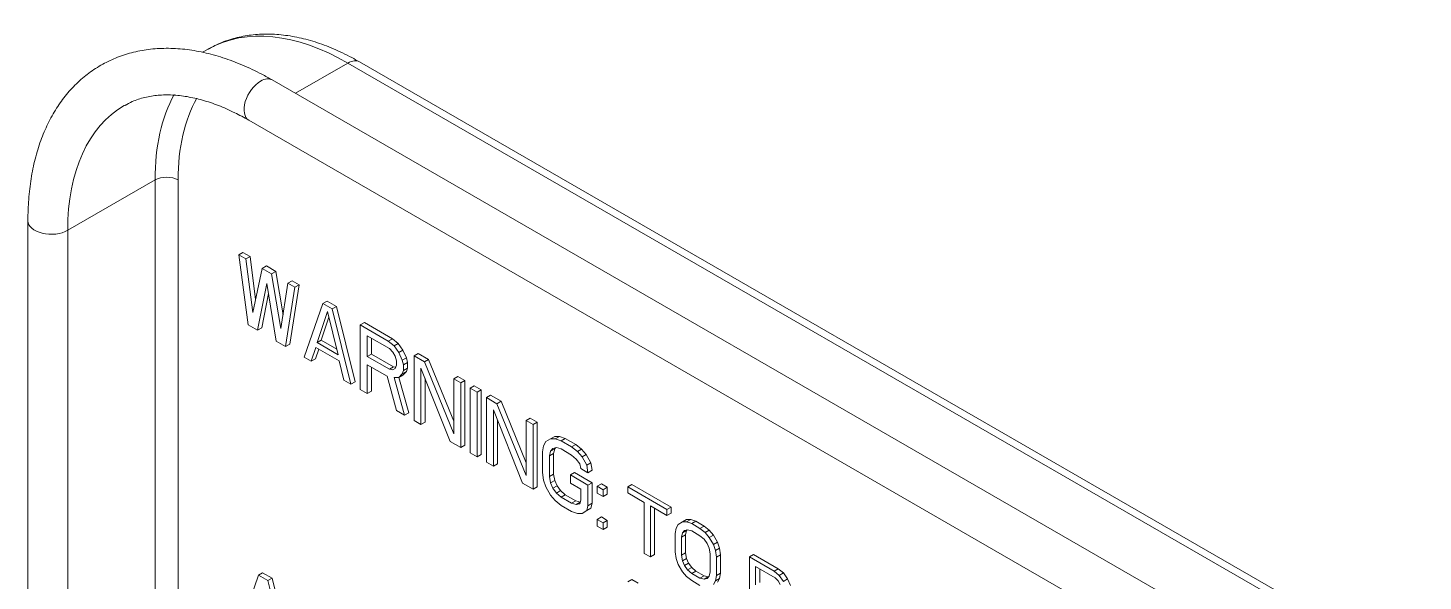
# Model space of a CAD drawing. Header units: millimetres. Extents: x 1920 to 4820, y 310 to 2320.
# Drawn here: x 4529.7 to 4589.6, y 1547.8 to 1571.6 of the extents above; entities that cross this region are included whole.
import ezdxf

# ---------------------------------------------------------------- set-up
doc = ezdxf.new("R2010")
doc.units = ezdxf.units.MM
doc.layers.add('core', color=7, linetype='Continuous', lineweight=20)

msp = doc.modelspace()

# ---------------------------------------------------------------- linework, layer by layer
at = {"layer": 'core'}
for p, q in [((4537.427, 1570.66), (4537.196, 1570.526)), ((4647.589, 1510.266), (4543.927, 1570.115)), ((4543.427, 1570.065), (4541.175, 1568.765)), ((4647.089, 1510.216), (4543.427, 1570.065)), ((4632.528, 1516.022), (4540.18, 1569.339)), ((4539.18, 1567.607), (4631.528, 1514.29)), ((4535.154, 1565.044), (4531.406, 1562.88)), ((4535.154, 1529.935), (4535.154, 1565.044)), ((4536.144, 1565.044), (4536.144, 1529.935)), ((4529.699, 1563.288), (4529.699, 1528.179)), ((4531.406, 1562.88), (4531.406, 1527.771)), ((4538.751, 1561.824), (4538.927, 1561.926)), ((4538.751, 1561.824), (4539.051, 1561.651)), ((4539.151, 1558.817), (4538.751, 1561.824)), ((4538.927, 1561.926), (4539.228, 1561.753)), ((4539.051, 1561.651), (4539.228, 1561.753)), ((4539.469, 1559.907), (4539.228, 1561.753)), ((4539.051, 1561.651), (4539.352, 1559.351)), ((4539.352, 1559.351), (4539.752, 1561.246)), ((4539.752, 1561.246), (4539.929, 1561.348)), ((4539.752, 1561.246), (4540.153, 1561.015)), ((4539.929, 1561.348), (4540.33, 1561.117)), ((4540.153, 1561.015), (4540.33, 1561.117)), ((4540.646, 1559.256), (4540.33, 1561.117)), ((4539.953, 1560.599), (4539.552, 1558.586)), ((4540.353, 1558.123), (4539.953, 1560.599)), ((4540.153, 1561.015), (4540.554, 1558.657)), ((4540.554, 1558.657), (4540.854, 1560.61)), ((4540.854, 1560.61), (4541.031, 1560.712)), ((4540.854, 1560.61), (4541.155, 1560.436)), ((4540.931, 1557.994), (4541.332, 1560.538)), ((4541.031, 1560.712), (4541.332, 1560.538)), ((4541.155, 1560.436), (4541.332, 1560.538)), ((4539.729, 1558.688), (4540.023, 1560.165)), ((4541.155, 1560.436), (4540.754, 1557.892)), ((4541.555, 1557.429), (4542.357, 1559.742)), ((4542.557, 1559.39), (4542.106, 1558.056)), ((4542.357, 1559.742), (4542.534, 1559.844)), ((4542.357, 1559.742), (4542.758, 1559.511)), ((4542.534, 1559.844), (4542.934, 1559.613)), ((4543.008, 1557.535), (4542.557, 1559.39)), ((4542.758, 1559.511), (4542.934, 1559.613)), ((4542.758, 1559.511), (4543.559, 1556.272)), ((4543.736, 1556.374), (4542.934, 1559.613)), ((4539.552, 1558.586), (4539.151, 1558.817)), ((4542.283, 1558.158), (4542.617, 1559.145)), ((4543.96, 1558.817), (4544.136, 1558.919)), ((4543.96, 1558.817), (4545.162, 1558.123)), ((4543.96, 1556.041), (4543.96, 1558.817)), ((4544.136, 1558.919), (4545.339, 1558.225)), ((4539.552, 1558.586), (4539.729, 1558.688)), ((4540.754, 1557.892), (4540.353, 1558.123)), ((4542.106, 1558.056), (4542.283, 1558.158)), ((4542.283, 1558.158), (4542.95, 1557.773)), ((4544.26, 1558.348), (4544.26, 1557.462)), ((4545.212, 1557.799), (4544.26, 1558.348)), ((4544.437, 1558.246), (4544.437, 1557.564)), ((4545.162, 1558.123), (4545.339, 1558.225)), ((4545.162, 1558.123), (4545.412, 1557.919)), ((4545.589, 1558.021), (4545.339, 1558.225)), ((4540.754, 1557.892), (4540.931, 1557.994)), ((4542.056, 1557.849), (4541.856, 1557.255)), ((4542.033, 1557.357), (4542.175, 1557.78)), ((4543.058, 1557.27), (4542.056, 1557.849)), ((4542.106, 1558.056), (4543.008, 1557.535)), ((4544.26, 1557.462), (4544.437, 1557.564)), ((4544.437, 1557.564), (4545.389, 1557.015)), ((4545.362, 1557.653), (4545.212, 1557.799)), ((4545.462, 1557.477), (4545.362, 1557.653)), ((4545.412, 1557.919), (4545.589, 1558.021)), ((4545.412, 1557.919), (4545.613, 1557.626)), ((4545.789, 1557.728), (4545.589, 1558.021)), ((4545.613, 1557.626), (4545.789, 1557.728)), ((4545.613, 1557.626), (4545.763, 1557.303)), ((4545.94, 1557.405), (4545.789, 1557.728)), ((4546.264, 1557.487), (4546.44, 1557.589)), ((4546.44, 1557.589), (4546.891, 1557.329)), ((4541.856, 1557.255), (4541.555, 1557.429)), ((4541.856, 1557.255), (4542.033, 1557.357)), ((4543.258, 1556.446), (4543.058, 1557.27)), ((4544.26, 1557.462), (4545.212, 1556.913)), ((4544.26, 1557.108), (4544.26, 1555.867)), ((4545.112, 1556.616), (4544.26, 1557.108)), ((4544.437, 1557.006), (4544.437, 1555.969)), ((4545.212, 1556.913), (4545.389, 1557.015)), ((4545.212, 1556.913), (4545.362, 1556.885)), ((4545.362, 1556.885), (4545.462, 1556.945)), ((4545.48, 1556.998), (4545.389, 1557.015)), ((4545.512, 1557.271), (4545.462, 1557.477)), ((4545.462, 1556.945), (4545.512, 1557.094)), ((4545.512, 1557.094), (4545.512, 1557.271)), ((4545.763, 1557.303), (4545.94, 1557.405)), ((4545.763, 1557.303), (4545.813, 1557.097)), ((4545.813, 1557.097), (4545.99, 1557.199)), ((4545.813, 1557.097), (4545.813, 1556.861)), ((4545.813, 1556.861), (4545.99, 1556.963)), ((4545.99, 1557.199), (4545.94, 1557.405)), ((4545.94, 1556.815), (4545.99, 1556.963)), ((4545.99, 1557.199), (4545.99, 1556.963)), ((4546.264, 1557.487), (4546.714, 1557.227)), ((4546.264, 1554.711), (4546.264, 1557.487)), ((4546.564, 1556.959), (4546.564, 1554.537)), ((4547.816, 1553.814), (4546.564, 1556.959)), ((4546.714, 1557.227), (4546.891, 1557.329)), ((4546.714, 1557.227), (4547.967, 1554.141)), ((4547.967, 1554.679), (4546.891, 1557.329)), ((4543.559, 1556.272), (4543.258, 1556.446)), ((4543.559, 1556.272), (4543.736, 1556.374)), ((4545.512, 1555.144), (4545.112, 1556.616)), ((4545.613, 1556.563), (4545.412, 1556.561)), ((4545.412, 1556.561), (4545.863, 1554.942)), ((4545.763, 1556.713), (4545.613, 1556.563)), ((4545.613, 1556.563), (4545.789, 1556.665)), ((4546.04, 1555.044), (4545.616, 1556.565)), ((4545.813, 1556.861), (4545.763, 1556.713)), ((4545.763, 1556.713), (4545.94, 1556.815)), ((4545.789, 1556.665), (4545.94, 1556.815)), ((4546.741, 1556.515), (4546.741, 1554.639)), ((4547.967, 1556.504), (4548.143, 1556.606)), ((4547.967, 1556.504), (4548.267, 1556.33)), ((4547.967, 1554.141), (4547.967, 1556.504)), ((4548.143, 1556.606), (4548.444, 1556.432)), ((4548.267, 1556.33), (4548.444, 1556.432)), ((4548.267, 1556.33), (4548.267, 1553.554)), ((4548.444, 1556.432), (4548.444, 1553.656)), ((4544.26, 1555.867), (4543.96, 1556.041)), ((4544.26, 1555.867), (4544.437, 1555.969)), ((4548.668, 1556.099), (4548.845, 1556.201)), ((4548.668, 1556.099), (4548.968, 1555.925)), ((4548.668, 1553.323), (4548.668, 1556.099)), ((4548.845, 1556.201), (4549.145, 1556.027)), ((4548.968, 1555.925), (4549.145, 1556.027)), ((4548.968, 1555.925), (4548.968, 1553.149)), ((4549.145, 1556.027), (4549.145, 1553.251)), ((4549.369, 1555.694), (4549.546, 1555.796)), ((4549.546, 1555.796), (4549.997, 1555.536)), ((4545.863, 1554.942), (4545.512, 1555.144)), ((4549.369, 1555.694), (4549.82, 1555.434)), ((4549.369, 1552.918), (4549.369, 1555.694)), ((4549.67, 1555.166), (4549.67, 1552.744)), ((4550.922, 1552.021), (4549.67, 1555.166)), ((4549.82, 1555.434), (4549.997, 1555.536)), ((4549.82, 1555.434), (4551.072, 1552.348)), ((4551.072, 1552.886), (4549.997, 1555.536)), ((4545.863, 1554.942), (4546.04, 1555.044)), ((4546.564, 1554.537), (4546.264, 1554.711)), ((4546.564, 1554.537), (4546.741, 1554.639)), ((4549.846, 1554.722), (4549.846, 1552.846)), ((4551.072, 1554.711), (4551.249, 1554.813)), ((4551.072, 1554.711), (4551.372, 1554.537)), ((4551.072, 1552.348), (4551.072, 1554.711)), ((4551.249, 1554.813), (4551.549, 1554.639)), ((4551.372, 1554.537), (4551.549, 1554.639)), ((4551.372, 1554.537), (4551.372, 1551.761)), ((4551.549, 1554.639), (4551.549, 1551.863)), ((4551.923, 1553.806), (4552.124, 1553.926)), ((4552.124, 1553.926), (4552.301, 1554.028)), ((4552.124, 1553.926), (4552.324, 1553.929)), ((4552.501, 1554.031), (4552.301, 1554.028)), ((4552.324, 1553.929), (4552.501, 1554.031)), ((4552.324, 1553.929), (4552.575, 1553.843)), ((4552.751, 1553.945), (4552.501, 1554.031)), ((4552.575, 1553.843), (4552.751, 1553.945)), ((4552.751, 1553.945), (4553.202, 1553.685)), ((4548.267, 1553.554), (4547.816, 1553.814)), ((4548.267, 1553.554), (4548.444, 1553.656)), ((4548.968, 1553.149), (4548.668, 1553.323)), ((4551.773, 1553.361), (4551.823, 1553.627)), ((4551.773, 1552.475), (4551.773, 1553.361)), ((4551.823, 1553.627), (4551.923, 1553.806)), ((4552.124, 1553.395), (4552.074, 1553.187)), ((4552.224, 1553.514), (4552.124, 1553.395)), ((4552.124, 1553.395), (4552.301, 1553.497)), ((4552.374, 1553.545), (4552.224, 1553.514)), ((4552.25, 1553.289), (4552.301, 1553.497)), ((4552.301, 1553.497), (4552.334, 1553.537)), ((4552.575, 1553.489), (4552.374, 1553.545)), ((4552.575, 1553.843), (4553.025, 1553.583)), ((4553.025, 1553.228), (4552.575, 1553.489)), ((4553.025, 1553.583), (4553.202, 1553.685)), ((4553.025, 1553.583), (4553.276, 1553.379)), ((4553.453, 1553.481), (4553.202, 1553.685)), ((4553.276, 1553.379), (4553.453, 1553.481)), ((4553.276, 1553.379), (4553.476, 1553.145)), ((4553.653, 1553.247), (4553.453, 1553.481)), ((4548.968, 1553.149), (4549.145, 1553.251)), ((4549.67, 1552.744), (4549.369, 1552.918)), ((4549.67, 1552.744), (4549.846, 1552.846)), ((4552.074, 1553.187), (4552.25, 1553.289)), ((4552.074, 1553.187), (4552.074, 1552.301)), ((4552.25, 1553.289), (4552.25, 1552.403)), ((4553.226, 1553.054), (4553.025, 1553.228)), ((4553.376, 1552.849), (4553.226, 1553.054)), ((4553.426, 1552.643), (4553.376, 1552.849)), ((4553.476, 1553.145), (4553.653, 1553.247)), ((4553.476, 1553.145), (4553.676, 1552.793)), ((4553.853, 1552.896), (4553.653, 1553.247)), ((4553.676, 1552.793), (4553.853, 1552.896)), ((4553.676, 1552.793), (4553.727, 1552.469)), ((4553.903, 1552.571), (4553.853, 1552.896)), ((4551.823, 1552.151), (4551.773, 1552.475)), ((4551.923, 1551.856), (4551.823, 1552.151)), ((4552.074, 1552.301), (4552.25, 1552.403)), ((4552.074, 1552.301), (4552.124, 1552.036)), ((4552.124, 1552.036), (4552.301, 1552.138)), ((4552.301, 1552.138), (4552.25, 1552.403)), ((4552.401, 1551.903), (4552.301, 1552.138)), ((4552.975, 1552.371), (4553.152, 1552.473)), ((4552.975, 1552.371), (4553.727, 1551.938)), ((4552.975, 1552.017), (4552.975, 1552.371)), ((4553.152, 1552.473), (4553.903, 1552.04)), ((4553.727, 1552.469), (4553.426, 1552.643)), ((4553.727, 1552.469), (4553.903, 1552.571)), ((4551.372, 1551.761), (4550.922, 1552.021)), ((4551.372, 1551.761), (4551.549, 1551.863)), ((4552.124, 1551.505), (4551.923, 1551.856)), ((4552.124, 1552.036), (4552.224, 1551.801)), ((4552.224, 1551.801), (4552.401, 1551.903)), ((4552.224, 1551.801), (4552.374, 1551.596)), ((4552.374, 1551.596), (4552.551, 1551.698)), ((4552.374, 1551.596), (4552.575, 1551.421)), ((4552.551, 1551.698), (4552.401, 1551.903)), ((4552.751, 1551.524), (4552.551, 1551.698)), ((4552.575, 1551.421), (4552.751, 1551.524)), ((4552.751, 1551.524), (4553.202, 1551.263)), ((4553.426, 1551.757), (4552.975, 1552.017)), ((4553.426, 1551.284), (4553.426, 1551.757)), ((4553.727, 1551.938), (4553.903, 1552.04)), ((4553.727, 1551.938), (4553.727, 1551.052)), ((4553.903, 1552.04), (4553.903, 1551.154)), ((4554.127, 1551.884), (4554.304, 1551.986)), ((4554.127, 1551.588), (4554.127, 1551.884)), ((4554.127, 1551.884), (4554.378, 1551.739)), ((4554.378, 1551.444), (4554.127, 1551.588)), ((4554.304, 1551.986), (4554.554, 1551.841)), ((4554.378, 1551.739), (4554.554, 1551.841)), ((4554.378, 1551.739), (4554.378, 1551.444)), ((4554.378, 1551.444), (4554.554, 1551.546)), ((4554.554, 1551.841), (4554.554, 1551.546)), ((4555.438, 1551.863), (4555.615, 1551.965)), ((4555.438, 1551.863), (4557.118, 1550.894)), ((4555.438, 1551.603), (4555.438, 1551.863)), ((4556.145, 1551.194), (4555.438, 1551.603)), ((4555.615, 1551.965), (4557.294, 1550.996)), ((4552.324, 1551.271), (4552.124, 1551.505)), ((4552.575, 1551.067), (4552.324, 1551.271)), ((4552.575, 1551.421), (4553.025, 1551.161)), ((4553.025, 1550.807), (4552.575, 1551.067)), ((4553.025, 1551.161), (4553.202, 1551.263)), ((4553.025, 1551.161), (4553.226, 1551.105)), ((4553.4, 1551.207), (4553.202, 1551.263)), ((4553.226, 1551.105), (4553.399, 1551.205)), ((4553.226, 1551.105), (4553.376, 1551.136)), ((4553.376, 1551.136), (4553.426, 1551.284)), ((4553.653, 1550.826), (4553.853, 1550.946)), ((4553.727, 1551.052), (4553.676, 1550.844)), ((4553.676, 1550.844), (4553.853, 1550.946)), ((4553.727, 1551.052), (4553.903, 1551.154)), ((4553.853, 1550.946), (4553.903, 1551.154)), ((4556.145, 1549.005), (4556.145, 1551.194)), ((4556.411, 1551.041), (4556.411, 1548.852)), ((4557.118, 1550.633), (4556.411, 1551.041)), ((4556.587, 1550.939), (4556.587, 1548.954)), ((4557.118, 1550.894), (4557.294, 1550.996)), ((4557.294, 1550.996), (4557.294, 1550.735)), ((4553.276, 1550.721), (4553.025, 1550.807)), ((4553.476, 1550.724), (4553.276, 1550.721)), ((4553.676, 1550.844), (4553.476, 1550.724)), ((4553.476, 1550.724), (4553.653, 1550.826)), ((4554.127, 1550.466), (4554.304, 1550.568)), ((4554.127, 1550.171), (4554.127, 1550.466)), ((4554.127, 1550.466), (4554.378, 1550.321)), ((4554.304, 1550.568), (4554.554, 1550.423)), ((4554.378, 1550.321), (4554.554, 1550.423)), ((4554.378, 1550.321), (4554.378, 1550.026)), ((4554.554, 1550.423), (4554.554, 1550.128)), ((4557.118, 1550.894), (4557.118, 1550.633)), ((4557.118, 1550.633), (4557.294, 1550.735)), ((4557.604, 1550.248), (4557.781, 1550.354)), ((4557.781, 1550.354), (4557.957, 1550.457)), ((4557.781, 1550.354), (4557.957, 1550.357)), ((4557.957, 1550.357), (4558.134, 1550.459)), ((4558.134, 1550.459), (4557.957, 1550.457)), ((4557.957, 1550.357), (4558.178, 1550.281)), ((4558.355, 1550.383), (4558.134, 1550.459)), ((4558.178, 1550.281), (4558.355, 1550.383)), ((4558.355, 1550.383), (4558.709, 1550.179)), ((4554.378, 1550.026), (4554.127, 1550.171)), ((4554.378, 1550.026), (4554.554, 1550.128)), ((4557.471, 1549.856), (4557.515, 1550.091)), ((4557.471, 1549.074), (4557.471, 1549.856)), ((4557.515, 1550.091), (4557.604, 1550.248)), ((4557.781, 1549.885), (4557.736, 1549.702)), ((4557.736, 1549.702), (4557.913, 1549.805)), ((4557.869, 1549.991), (4557.781, 1549.885)), ((4557.781, 1549.885), (4557.957, 1549.987)), ((4558.002, 1550.018), (4557.869, 1549.991)), ((4557.913, 1549.805), (4557.957, 1549.987)), ((4557.913, 1549.805), (4557.913, 1549.023)), ((4557.957, 1549.987), (4557.98, 1550.014)), ((4558.178, 1549.968), (4558.002, 1550.018)), ((4558.178, 1550.281), (4558.532, 1550.077)), ((4558.532, 1549.764), (4558.178, 1549.968)), ((4558.532, 1550.077), (4558.709, 1550.179)), ((4558.532, 1550.077), (4558.753, 1549.897)), ((4558.709, 1549.61), (4558.532, 1549.764)), ((4558.93, 1549.999), (4558.709, 1550.179)), ((4558.753, 1549.897), (4558.93, 1549.999)), ((4558.753, 1549.897), (4558.93, 1549.691)), ((4559.106, 1549.793), (4558.93, 1549.999)), ((4558.93, 1549.691), (4559.106, 1549.793)), ((4559.283, 1549.483), (4559.106, 1549.793)), ((4557.736, 1549.702), (4557.736, 1548.921)), ((4558.841, 1549.429), (4558.709, 1549.61)), ((4558.93, 1549.222), (4558.841, 1549.429)), ((4558.93, 1549.691), (4559.106, 1549.381)), ((4558.974, 1548.988), (4558.93, 1549.222)), ((4559.106, 1549.381), (4559.283, 1549.483)), ((4559.106, 1549.381), (4559.195, 1549.121)), ((4559.195, 1549.121), (4559.372, 1549.223)), ((4559.195, 1549.121), (4559.239, 1548.835)), ((4559.372, 1549.223), (4559.283, 1549.483)), ((4559.416, 1548.937), (4559.372, 1549.223)), ((4556.411, 1548.852), (4556.145, 1549.005)), ((4556.411, 1548.852), (4556.587, 1548.954)), ((4557.515, 1548.788), (4557.471, 1549.074)), ((4557.604, 1548.528), (4557.515, 1548.788)), ((4557.781, 1548.218), (4557.604, 1548.528)), ((4557.736, 1548.921), (4557.913, 1549.023)), ((4557.736, 1548.921), (4557.781, 1548.687)), ((4557.781, 1548.687), (4557.957, 1548.789)), ((4557.781, 1548.687), (4557.869, 1548.479)), ((4557.869, 1548.479), (4558.046, 1548.581)), ((4557.957, 1548.789), (4557.913, 1549.023)), ((4558.046, 1548.581), (4557.957, 1548.789)), ((4558.178, 1548.401), (4558.046, 1548.581)), ((4558.974, 1548.206), (4558.974, 1548.988)), ((4559.239, 1548.835), (4559.416, 1548.937)), ((4559.239, 1548.835), (4559.239, 1548.053)), ((4559.416, 1548.937), (4559.416, 1548.155)), ((4560.653, 1548.852), (4560.83, 1548.954)), ((4560.653, 1548.852), (4561.714, 1548.24)), ((4560.653, 1546.403), (4560.653, 1548.852)), ((4560.83, 1548.954), (4561.891, 1548.342)), ((4538.793, 1545.756), (4539.594, 1548.069)), ((4539.594, 1548.069), (4539.771, 1548.171)), ((4539.594, 1548.069), (4539.995, 1547.838)), ((4539.771, 1548.171), (4540.172, 1547.94)), ((4539.995, 1547.838), (4540.172, 1547.94)), ((4540.973, 1544.701), (4540.172, 1547.94)), ((4557.957, 1548.011), (4557.781, 1548.218)), ((4557.869, 1548.479), (4558.002, 1548.299)), ((4558.178, 1547.832), (4557.957, 1548.011)), ((4558.002, 1548.299), (4558.178, 1548.401)), ((4558.002, 1548.299), (4558.178, 1548.144)), ((4558.355, 1548.246), (4558.178, 1548.401)), ((4558.178, 1548.144), (4558.355, 1548.246)), ((4558.178, 1548.144), (4558.532, 1547.94)), ((4558.355, 1548.246), (4558.709, 1548.042)), ((4558.532, 1547.94), (4558.709, 1548.042)), ((4558.532, 1547.94), (4558.709, 1547.89)), ((4558.885, 1547.992), (4558.709, 1548.042)), ((4558.709, 1547.89), (4558.885, 1547.992)), ((4558.841, 1547.918), (4558.93, 1548.023)), ((4558.908, 1547.997), (4558.885, 1547.992)), ((4558.93, 1548.023), (4558.974, 1548.206)), ((4559.239, 1548.053), (4559.195, 1547.818)), ((4559.195, 1547.818), (4559.372, 1547.92)), ((4559.239, 1548.053), (4559.416, 1548.155)), ((4559.283, 1547.763), (4559.372, 1547.92)), ((4559.372, 1547.92), (4559.416, 1548.155)), ((4560.918, 1548.439), (4560.918, 1547.657)), ((4561.758, 1547.954), (4560.918, 1548.439)), ((4561.095, 1548.337), (4561.095, 1547.759)), ((4561.714, 1548.24), (4561.891, 1548.342)), ((4561.714, 1548.24), (4561.935, 1548.06)), ((4561.891, 1547.825), (4561.758, 1547.954)), ((4562.112, 1548.162), (4561.891, 1548.342)), ((4561.935, 1548.06), (4562.112, 1548.162)), ((4561.935, 1548.06), (4562.112, 1547.802)), ((4562.288, 1547.904), (4562.112, 1548.162)), ((4539.995, 1547.838), (4540.796, 1544.599)), ((4555.438, 1547.781), (4555.615, 1547.883)), ((4555.615, 1547.883), (4555.88, 1547.73)), ((4558.532, 1547.628), (4558.178, 1547.832)), ((4558.709, 1547.89), (4558.841, 1547.918)), ((4559.195, 1547.818), (4559.106, 1547.661)), ((4561.979, 1547.67), (4561.891, 1547.825)), ((4562.112, 1547.802), (4562.288, 1547.904)), ((4562.421, 1547.619), (4562.288, 1547.904))]:
    msp.add_line(p, q, dxfattribs=at)
for centre, major_axis, start_param, end_param in [((4543.427, 1560.267), (6, -10.392), 2.356194, 3.135432), ((4543.427, 1560.267), (6, -10.392), 3.135432, 3.141593), ((4543.427, 1569.249), (0.5, 0.866), 6.283185, 7.068583), ((4539.68, 1568.473), (0.5, 0.866), 0.785398, 3.141544), ((4539.68, 1568.473), (0.5, 0.866), 6.283166, 7.068583), ((4543.427, 1560.267), (-5.85, 10.132), 0.33669, 0.785398), ((4543.922, 1560.553), (-5.5, 9.526), 0.327118, 0.785398), ((4539.68, 1558.104), (5.85, -10.132), 3.141593, 3.926991), ((4539.68, 1558.104), (5.85, -10.132), 3.135383, 3.141593), ((4535.649, 1564.758), (-0.7, 0), 3.926991, 5.497787), ((4530.699, 1563.288), (1, 0), 3.1412, 5.497787)]:
    msp.add_ellipse(centre, major_axis=major_axis, ratio=0.57735, start_param=start_param, end_param=end_param, dxfattribs=at)
for points, knots in [([(4543.927, 1570.113), (4543.816, 1570.178), (4543.443, 1570.387), (4542.806, 1570.691), (4542.019, 1570.985), (4541.238, 1571.189), (4540.472, 1571.301), (4539.728, 1571.32), (4539.015, 1571.247), (4538.344, 1571.079), (4537.83, 1570.884), (4537.555, 1570.725), (4537.476, 1570.674)], [0, 0, 0, 0, 0.049461, 0.165213, 0.281056, 0.396579, 0.511346, 0.624851, 0.736657, 0.846577, 0.954786, 1, 1, 1, 1]), ([(4540.18, 1569.339), (4540.033, 1569.424), (4539.608, 1569.658), (4538.903, 1569.994), (4538.068, 1570.307), (4537.24, 1570.534), (4536.426, 1570.669), (4535.634, 1570.713), (4534.871, 1570.663), (4534.144, 1570.523), (4533.46, 1570.295), (4532.824, 1569.983), (4532.238, 1569.591), (4531.707, 1569.122), (4531.233, 1568.581), (4530.818, 1567.969), (4530.463, 1567.29), (4530.173, 1566.546), (4529.948, 1565.741), (4529.792, 1564.883), (4529.714, 1564.06), (4529.699, 1563.519), (4529.699, 1563.288)], [0, 0, 0, 0, 0.028401, 0.082026, 0.135684, 0.189227, 0.242501, 0.295324, 0.347523, 0.398993, 0.449746, 0.499931, 0.549803, 0.599617, 0.649632, 0.700108, 0.75121, 0.802984, 0.855365, 0.908218, 0.961385, 1, 1, 1, 1]), ([(4533.865, 1568.244), (4533.965, 1568.306), (4534.231, 1568.448), (4534.701, 1568.599), (4535.275, 1568.695), (4535.885, 1568.705), (4536.522, 1568.635), (4537.185, 1568.484), (4537.868, 1568.254), (4538.535, 1567.96), (4538.975, 1567.725), (4539.18, 1567.607)], [0, 0, 0, 0, 0.080192, 0.205356, 0.328096, 0.447301, 0.563517, 0.677748, 0.790848, 0.903405, 1, 1, 1, 1])]:
    msp.add_open_spline(points, degree=3, knots=knots, dxfattribs=at)

doc.saveas('drawing.dxf')
